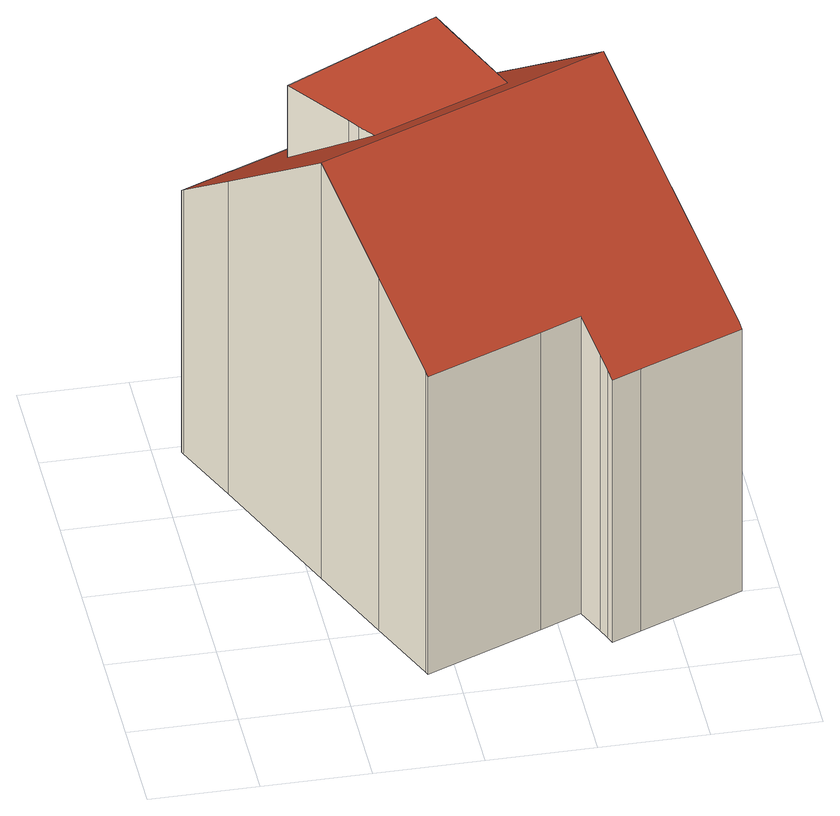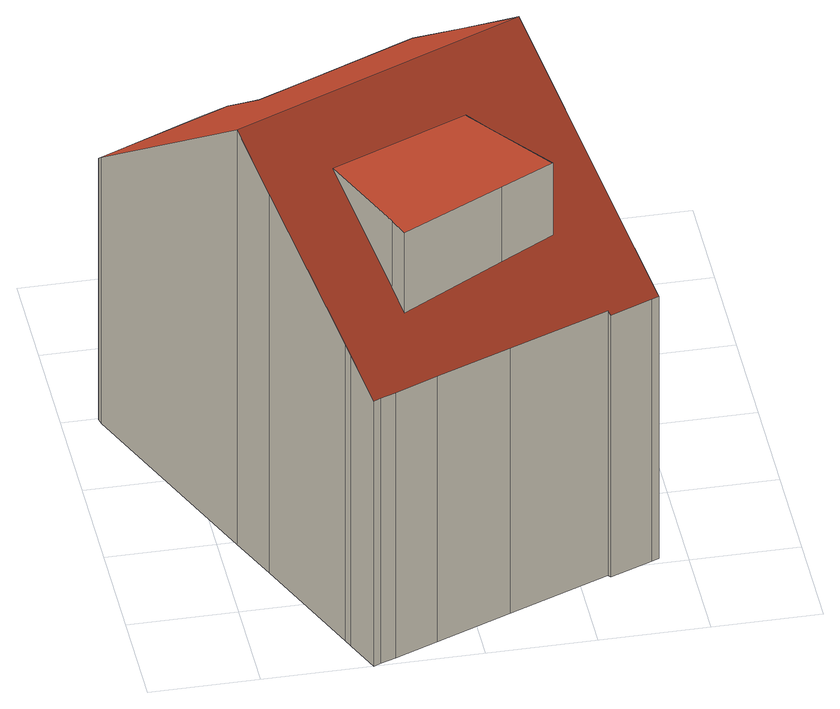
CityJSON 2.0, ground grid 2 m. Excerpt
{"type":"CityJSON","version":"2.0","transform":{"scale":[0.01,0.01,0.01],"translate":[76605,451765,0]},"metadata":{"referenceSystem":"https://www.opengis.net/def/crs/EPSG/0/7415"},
"CityObjects":{
"building1":{"type":"Building","attributes":{"dak_type":"slanted","data_area":42.09,"data_coverage":0.872,"geconstateerd":false,"gid":9075761,"h_dak_50p":7.77,"h_dak_70p":8.35,"h_dak_max":9.14,"h_dak_min":0.725,"h_maaiveld":0.083,"kas_warenhuis":false,"lod11_replace":false,"ondergronds_type":"above ground","oorspronkelijkbouwjaar":1980,"pw_actueel":"yes","pw_bron":"ahn3","reconstructie_methode":"tudelft3d-geoflow","reconstruction_skipped":false,"rmse_lod12":1.49,"rmse_lod13":1.38,"rmse_lod22":0.585,"rn":1,"status":"Pand in gebruik","t_run":109.62,"val3dity_codes_lod12":"[]","val3dity_codes_lod13":"[]","val3dity_codes_lod22":"[]"},"children":["building1-1"]},
"building1-1":{"type":"BuildingPart","parents":["building1"],"geometry":[{"type":"Solid","lod":"2.2","boundaries":[[[[0,1,2,3,4,5,6,7,8,9,10,11,12,13,14,15,16,17,18,19,20,21,22,23,24,25,26]],[[27,6,5,28]],[[29,17,16,30]],[[31,2,1,32]],[[33,3,2,31]],[[34,7,6,27]],[[35,4,3,33]],[[36,12,11,37]],[[38,8,7,34]],[[39,14,13,40]],[[37,11,10,41]],[[40,13,12,36]],[[42,18,17,29]],[[43,44,45,46]],[[46,45,47,48]],[[49,26,25,50]],[[32,1,0,51]],[[28,5,4,35]],[[52,53,54]],[[55,56,44,43]],[[50,25,24,57]],[[41,10,9,58]],[[58,9,8,38]],[[59,22,21,60]],[[60,21,20,61]],[[61,20,19,62]],[[30,16,15,63]],[[63,15,14,39]],[[64,65,66]],[[53,52,56,55]],[[51,0,26,49]],[[67,23,22,59]],[[48,47,65,64]],[[62,19,18,42]],[[57,24,23,67]],[[28,68,69,70,29,30,63,39,40,36,37,41,58,38,34,27]],[[70,69,68,28,35,33,31,32,51,49,50,57,67,59,60,61,62,42,29],[54,66,65,47,45,44,56,52]],[[48,64,66,54,53,55,43,46]]]],"semantics":{"surfaces":[{"type":"GroundSurface"},{"type":"WallSurface","on_footprint_edge":true},{"type":"WallSurface","on_footprint_edge":false},{"type":"RoofSurface"}],"values":[[0,1,1,1,1,1,1,1,1,1,1,1,1,2,2,1,1,1,2,2,1,1,1,1,1,1,1,1,2,2,1,1,2,1,1,3,3,3]]}}]}
},
"vertices":[
[585,994,8],[598,1000,8],[626,934,8],[633,917,8],[725,698,8],[765,605,8],[930,213,8],[933,201,8],[738,119,8],[683,96,8],[677,112,8],[668,134,8],[645,189,8],[566,156,8],[349,65,8],[346,73,8],[289,210,8],[220,376,8],[107,648,8],[53,778,8],[50,784,8],[65,790,8],[143,822,8],[147,816,8],[336,893,8],[477,950,8],[556,983,8],[930,213,586],[765,605,909],[220,376,911],[289,210,774],[626,934,639],[598,1000,585],[633,917,653],[933,201,576],[725,698,832],[645,189,654],[668,134,609],[738,119,578],[349,65,655],[566,156,654],[677,112,591],[107,648,688],[324,759,836],[324,759,674],[224,708,680],[224,708,836],[309,590,788],[309,590,834],[556,983,585],[477,950,585],[585,994,585],[531,819,692],[531,819,835],[603,647,833],[516,857,835],[516,857,661],[336,893,584],[683,96,578],[143,822,577],[65,790,577],[50,784,577],[53,778,582],[346,73,662],[324,569,834],[324,569,806],[346,539,834],[147,816,583],[757,602,909],[642,553,909],[224,378,911]
]}
